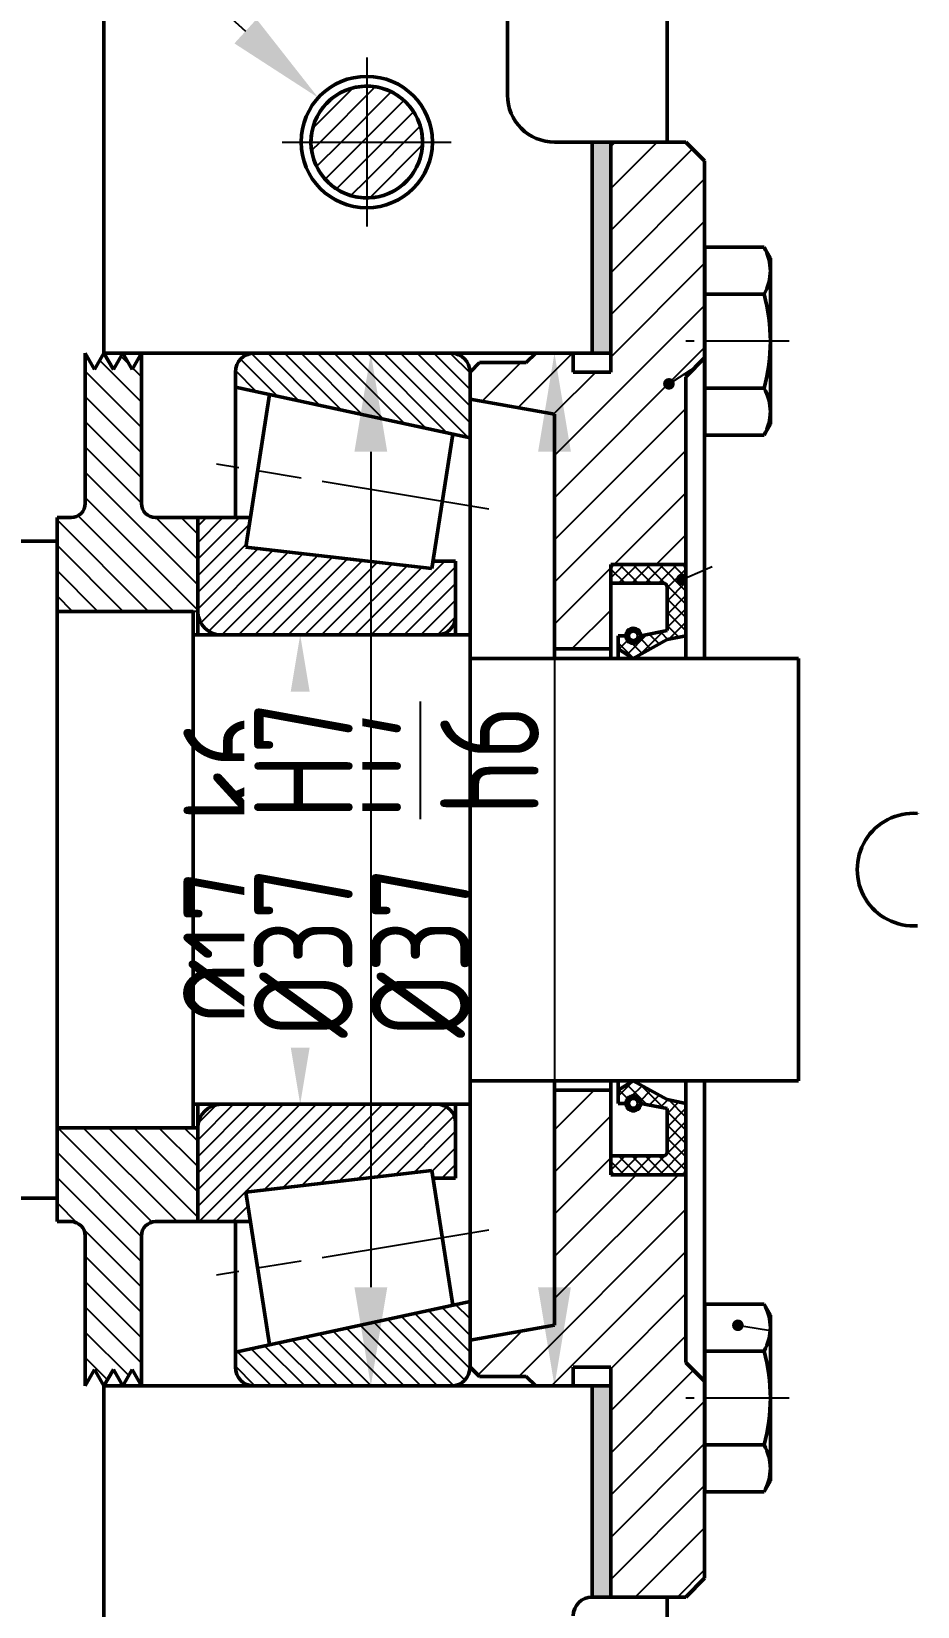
# Model space of a CAD drawing. Header units: millimetres. Extents: x -2161 to -582, y -4625 to -3434.
# Drawn here: x -1822.1 to -1790.6, y -4552.8 to -4496.9 of the extents above; entities that cross this region are included whole.
import ezdxf

# ---------------------------------------------------------------- set-up
doc = ezdxf.new("R2010")
doc.units = ezdxf.units.MM
doc.header["$LTSCALE"] = 0.5
doc.set_wipeout_variables(frame=1)
doc.linetypes.add('AM_ISO08W050', pattern=[18, 12, -1.5, 3, -1.5])
doc.linetypes.add('AM_ISO08W050x2', pattern=[9, 6, -0.75, 1.5, -0.75])
for name, color, linetype, lineweight in [('AM_0', 7, 'Continuous', 50), ('AM_0N', 7, 'Continuous', 50), ('AM_5', 3, 'Continuous', 25), ('AM_7', 4, 'AM_ISO08W050', 25), ('AM_8N', 1, 'Continuous', 25)]:
    doc.layers.add(name, color=color, linetype=linetype, lineweight=lineweight)
doc.styles.add('TCVN', font='tcvn+7284-2003i.ttf', dxfattribs={"width": 0.8, "height": 3.5})
doc.dimstyles.new('MyTemplate$0', dxfattribs={"dimtxt": 3.5, "dimasz": 3.5, "dimexe": 1.5, "dimexo": 0, "dimtad": 1, "dimtoh": 1, "dimdec": 0, "dimzin": 0, "dimtxsty": 'TCVN', "dimcen": 0, "dimclrd": 3, "dimclre": 3, "dimclrt": 1, "dimadec": 0, "dimazin": 0, "dimtfac": 1, "dimtdec": 0, "dimtofl": 0, "dimtmove": 0, "dimatfit": 3, "dimfxl": 1, "dimtfill": 1, "dimtolj": 1, "dimtzin": 0, "dimarcsym": 0})
doc.dimstyles.new('MyTemplate$3', dxfattribs={"dimtxt": 3.5, "dimasz": 3.5, "dimexe": 1.5, "dimexo": 0, "dimtad": 1, "dimtoh": 1, "dimdec": 0, "dimzin": 0, "dimtxsty": 'TCVN', "dimcen": 0, "dimclrd": 3, "dimclre": 3, "dimclrt": 1, "dimadec": 0, "dimazin": 0, "dimtfac": 1, "dimtdec": 0, "dimtofl": 0, "dimtmove": 0, "dimatfit": 3, "dimfxl": 1, "dimtfill": 1, "dimtolj": 1, "dimtzin": 0, "dimarcsym": 0})
pattern_1 = [(45, (-829.42365, -5787.37624), (-0.37417734, 0.37417734), [])]

# ---------------------------------------------------------------- blocks, each defined once
blk = doc.blocks.new('*D19')
at = {"layer": 'AM_5', "color": 3, "lineweight": -2, "transparency": 16777216}
for p, q in [((-1811.532, -4518.292), (-1814.058, -4518.292)), ((-1812.558, -4521.792), (-1812.558, -4531.459)), ((-1811.532, -4534.959), (-1814.058, -4534.959))]:
    blk.add_line(p, q, dxfattribs=at)
at = {"layer": 'AM_5', "color": 3, "transparency": 16777216}
for points in [[(-1813.142, -4521.792), (-1811.975, -4521.792), (-1812.558, -4518.292)], [(-1813.142, -4531.459), (-1811.975, -4531.459), (-1812.558, -4534.959)]]:
    blk.add_solid(points, dxfattribs=at)
at = {"layer": 'Defpoints', "color": 0, "transparency": 16777216}
for p in [(-1811.532, -4518.292), (-1812.558, -4534.959), (-1811.532, -4534.959)]:
    blk.add_point(p, dxfattribs=at)
at = {"layer": 'AM_5', "color": 1, "transparency": 16777216, "insert": (-1814.956, -4526.626), "char_height": 3.5, "attachment_point": 5, "rotation": 90, "style": 'TCVN', "bg_fill": 3, "box_fill_scale": 1.1, "bg_fill_color": 256, "bg_fill_true_color": 13158600, "bg_fill_transparency": 0}
blk.add_mtext('\\A1;%%c17{}{\\C2; k6}', dxfattribs=at)
blk = doc.blocks.new('*D22')
at = {"color": 3, "lineweight": -2, "transparency": 16777216}
for p, q in [((-1803.527, -4508.292), (-1805.027, -4508.292)), ((-1803.527, -4511.792), (-1803.527, -4541.459)), ((-1803.527, -4544.959), (-1805.027, -4544.959))]:
    blk.add_line(p, q, dxfattribs=at)
at = {"color": 3, "transparency": 16777216}
for points in [[(-1804.11, -4511.792), (-1802.944, -4511.792), (-1803.527, -4508.292)], [(-1804.11, -4541.459), (-1802.944, -4541.459), (-1803.527, -4544.959)]]:
    blk.add_solid(points, dxfattribs=at)
at = {"layer": 'Defpoints', "color": 0, "transparency": 16777216}
for p in [(-1803.527, -4508.292), (-1803.527, -4544.959), (-1803.527, -4544.959)]:
    blk.add_point(p, dxfattribs=at)
at = {"color": 1, "transparency": 16777216, "insert": (-1808.28, -4526.626), "char_height": 3.5, "attachment_point": 5, "rotation": 90, "style": 'TCVN', "bg_fill": 3, "box_fill_scale": 1.1, "bg_fill_color": 256, "bg_fill_true_color": 13158600, "bg_fill_transparency": 0}
blk.add_mtext('\\A1;%%c37{}{\\C2; \\SH7/h6;}', dxfattribs=at)
blk = doc.blocks.new('M10_dau_lu_long')
at = {"layer": 'AM_0'}
for p, q in [((3376.73, 3414.67), (3375.57, 3414)), ((3394.41, 3414.67), (3376.73, 3414.67)), ((3394.41, 3414.67), (3376.73, 3414.67)), ((3394.41, 3414.67), (3395.57, 3414)), ((3375.57, 3407.67), (3375.57, 3414)), ((3380.57, 3407.67), (3380.57, 3414)), ((3390.57, 3407.67), (3390.57, 3414)), ((3395.57, 3407.67), (3395.57, 3414)), ((3395.57, 3407.67), (3375.57, 3407.67))]:
    blk.add_line(p, q, dxfattribs=at)
for centre, radius, start, end in [((3378.07, 3409.67), 5, 60, 120), ((3385.57, 3395.67), 19, 74.7385, 105.2615), ((3393.07, 3409.67), 5, 60, 120)]:
    blk.add_arc(centre, radius, start, end, dxfattribs=at)
blk = doc.blocks.new('*D26')
at = {"layer": 'AM_5', "color": 3, "lineweight": -2, "transparency": 16777216}
for p, q in [((-1831.154, -4494.499), (-1817.086, -4494.499)), ((-1817.086, -4494.499), (-1814.502, -4496.859))]:
    blk.add_line(p, q, dxfattribs=at)
at = {"layer": 'AM_5', "color": 3, "transparency": 16777216}
blk.add_solid([(-1814.108, -4496.428), (-1814.895, -4497.29), (-1811.917, -4499.219)], dxfattribs=at)
at = {"layer": 'Defpoints', "color": 0, "transparency": 16777216}
for p in [(-1811.917, -4499.219), (-1808.471, -4502.366)]:
    blk.add_point(p, dxfattribs=at)
at = {"layer": 'AM_5', "color": 1, "transparency": 16777216, "insert": (-1824.432, -4491.534), "char_height": 3.5, "attachment_point": 5, "style": 'TCVN', "bg_fill": 3, "box_fill_scale": 1.1, "bg_fill_color": 256, "bg_fill_true_color": 13158600, "bg_fill_transparency": 0}
blk.add_mtext('\\A1;∅5x6 lỗ', dxfattribs=at)
blk = doc.blocks.new('*D28')
at = {"color": 3, "lineweight": -2, "transparency": 16777216}
for p, q in [((-1808.809, -4508.292), (-1811.549, -4508.292)), ((-1810.049, -4511.792), (-1810.049, -4541.459)), ((-1808.809, -4544.959), (-1811.549, -4544.959))]:
    blk.add_line(p, q, dxfattribs=at)
at = {"color": 3, "transparency": 16777216}
for points in [[(-1810.632, -4511.792), (-1809.466, -4511.792), (-1810.049, -4508.292)], [(-1810.632, -4541.459), (-1809.466, -4541.459), (-1810.049, -4544.959)]]:
    blk.add_solid(points, dxfattribs=at)
at = {"layer": 'Defpoints', "color": 0, "transparency": 16777216}
for p in [(-1808.809, -4508.292), (-1810.049, -4544.959), (-1808.809, -4544.959)]:
    blk.add_point(p, dxfattribs=at)
at = {"color": 1, "transparency": 16777216, "insert": (-1812.446, -4526.626), "char_height": 3.5, "attachment_point": 5, "rotation": 90, "style": 'TCVN', "bg_fill": 3, "box_fill_scale": 1.1, "bg_fill_color": 256, "bg_fill_true_color": 13158600, "bg_fill_transparency": 0}
blk.add_mtext('\\A1;%%c37{}{\\C2; H7}', dxfattribs=at)

msp = doc.modelspace()

# ---------------------------------------------------------------- hatches: boundary and pattern name
at = {"layer": 'AM_0'}
h = msp.add_hatch(color=4, dxfattribs=at)
h.dxf.hatch_style = 1
h.paths.add_polyline_path([(-1801.527, -4508.292), (-1801.527, -4507.959), (-1801.527, -4500.792), (-1802.194, -4500.792), (-1802.194, -4508.292)])
h = msp.add_hatch(color=4, dxfattribs=at)
h.dxf.hatch_style = 1
h.paths.add_polyline_path([(-1801.527, -4552.459), (-1801.527, -4544.959), (-1802.194, -4544.959), (-1802.194, -4552.459)])
at = {"layer": 'AM_5'}
h = msp.add_hatch(color=256, dxfattribs=at)
edge = h.paths.add_edge_path(flags=0)
edge.add_arc((-1799.462, -4509.379), 0.208, -90, 270)
h = msp.add_hatch(color=256, dxfattribs=at)
edge = h.paths.add_edge_path(flags=0)
edge.add_arc((-1798.999, -4516.319), 0.208, -90, 270)
h = msp.add_hatch(color=256, dxfattribs=at)
edge = h.paths.add_edge_path(flags=0)
edge.add_arc((-1797.013, -4542.808), 0.208, -90, 270)
at = {"layer": 'AM_7'}
h = msp.add_hatch(dxfattribs=at)
h.set_pattern_fill('ANSI31', color=256, scale=0.166667)
h.set_pattern_definition(pattern_1)
h.paths.add_polyline_path([(-1810.194, -4502.776), (-1810.194, -4500.792), (-1812.177, -4500.792, 0.414214)])

# ---------------------------------------------------------------- linework, layer by layer
for p, q in [((-1821.194, -4516.626), (-1821.194, -4536.626)), ((-1816.194, -4517.459), (-1821.194, -4517.459)), ((-1816.194, -4517.459), (-1821.194, -4517.459)), ((-1816.194, -4535.792), (-1821.194, -4535.792)), ((-1802.194, -4552.459), (-1802.194, -4544.959)), ((-1802.194, -4544.959), (-1802.194, -4552.459))]:
    msp.add_line(p, q)
at = {"layer": 'AM_0'}
for p, q in [((-1805.194, -4466.015), (-1805.194, -4499.126)), ((-1799.527, -4477.015), (-1799.527, -4500.792)), ((-1819.527, -4480.348), (-1819.527, -4508.292)), ((-1803.527, -4500.792), (-1802.194, -4500.792)), ((-1798.86, -4500.792), (-1802.194, -4500.792)), ((-1802.194, -4508.292), (-1802.194, -4500.792)), ((-1801.527, -4500.792), (-1801.527, -4507.959)), ((-1798.86, -4500.792), (-1798.194, -4501.459)), ((-1798.194, -4501.459), (-1798.194, -4519.126)), ((-1801.527, -4507.959), (-1801.527, -4508.959)), ((-1819.86, -4508.87), (-1820.194, -4508.292)), ((-1820.194, -4508.292), (-1820.194, -4513.626)), ((-1819.527, -4508.292), (-1819.86, -4508.87)), ((-1819.194, -4508.87), (-1819.527, -4508.292)), ((-1818.86, -4508.292), (-1819.194, -4508.87)), ((-1818.527, -4508.87), (-1818.86, -4508.292)), ((-1818.194, -4508.292), (-1818.527, -4508.87)), ((-1818.194, -4508.292), (-1818.194, -4513.626)), ((-1798.194, -4508.459), (-1798.86, -4509.126)), ((-1814.86, -4509.496), (-1814.86, -4508.959)), ((-1798.86, -4509.126), (-1798.86, -4519.126)), ((-1814.86, -4509.496), (-1814.86, -4514.126)), ((-1820.694, -4514.126), (-1821.194, -4514.126)), ((-1821.194, -4514.126), (-1821.194, -4539.126)), ((-1816.194, -4514.126), (-1817.694, -4514.126)), ((-1816.194, -4514.126), (-1814.328, -4514.126)), ((-1816.194, -4514.126), (-1816.194, -4517.459)), ((-1822.86, -4514.959), (-1821.194, -4514.959)), ((-1821.194, -4514.959), (-1821.194, -4526.626)), ((-1816.36, -4517.459), (-1821.194, -4517.459)), ((-1794.86, -4526.626), (-1794.86, -4519.126)), ((-1790.634, -4524.631), (-1790.634, -4524.626)), ((-1821.194, -4538.292), (-1821.194, -4526.626)), ((-1794.86, -4526.626), (-1794.86, -4534.126)), ((-1790.634, -4528.626), (-1790.634, -4528.621)), ((-1798.86, -4534.126), (-1798.86, -4544.126)), ((-1798.194, -4534.126), (-1798.194, -4551.792)), ((-1816.36, -4535.792), (-1821.194, -4535.792)), ((-1816.194, -4535.792), (-1821.194, -4535.792)), ((-1816.194, -4539.126), (-1816.194, -4535.792)), ((-1822.86, -4538.292), (-1821.194, -4538.292)), ((-1820.694, -4539.126), (-1821.194, -4539.126)), ((-1816.194, -4539.126), (-1817.694, -4539.126)), ((-1816.194, -4539.126), (-1814.328, -4539.126)), ((-1814.86, -4543.756), (-1814.86, -4539.126)), ((-1820.194, -4544.959), (-1820.194, -4539.626)), ((-1818.194, -4544.959), (-1818.194, -4539.626)), ((-1814.86, -4543.756), (-1814.86, -4544.292)), ((-1819.86, -4544.382), (-1820.194, -4544.959)), ((-1819.527, -4544.959), (-1819.86, -4544.382)), ((-1819.194, -4544.382), (-1819.527, -4544.959)), ((-1818.86, -4544.959), (-1819.194, -4544.382)), ((-1818.527, -4544.382), (-1818.86, -4544.959)), ((-1818.194, -4544.959), (-1818.527, -4544.382)), ((-1801.527, -4552.459), (-1801.527, -4544.292)), ((-1798.194, -4544.792), (-1798.86, -4544.126)), ((-1819.527, -4544.959), (-1819.527, -4569.626)), ((-1802.194, -4544.959), (-1802.194, -4552.459)), ((-1798.86, -4552.459), (-1798.194, -4551.792)), ((-1802.194, -4552.459), (-1802.194, -4552.459)), ((-1798.86, -4552.459), (-1802.194, -4552.459)), ((-1799.527, -4552.459), (-1799.527, -4564.126))]:
    msp.add_line(p, q, dxfattribs=at)
at = {"layer": 'AM_0', "lineweight": 50}
for p, q in [((-1801.527, -4515.792), (-1801.527, -4519.126)), ((-1801.527, -4515.792), (-1798.86, -4515.792)), ((-1798.86, -4515.792), (-1801.527, -4515.792)), ((-1801.527, -4515.926), (-1801.527, -4516.459)), ((-1801.527, -4515.926), (-1801.527, -4516.459)), ((-1798.86, -4515.792), (-1798.86, -4519.126)), ((-1798.86, -4515.926), (-1798.86, -4516.459)), ((-1799.66, -4516.459), (-1801.527, -4516.459)), ((-1798.86, -4516.459), (-1798.86, -4519.126)), ((-1799.527, -4516.592), (-1799.527, -4518.139)), ((-1799.527, -4518.139), (-1800.46, -4518.326)), ((-1800.994, -4518.326), (-1801.26, -4518.326)), ((-1801.26, -4518.792), (-1801.26, -4518.326)), ((-1799.527, -4518.459), (-1800.727, -4519.126)), ((-1798.86, -4518.326), (-1799.527, -4518.459)), ((-1801.26, -4518.792), (-1801.26, -4519.126)), ((-1800.727, -4519.126), (-1801.26, -4518.792)), ((-1801.527, -4534.126), (-1801.527, -4537.459)), ((-1801.26, -4534.459), (-1801.26, -4534.126)), ((-1800.727, -4534.126), (-1801.26, -4534.459)), ((-1799.527, -4534.792), (-1800.727, -4534.126)), ((-1801.26, -4534.459), (-1801.26, -4534.926)), ((-1800.994, -4534.926), (-1801.26, -4534.926)), ((-1799.527, -4535.112), (-1800.46, -4534.926)), ((-1798.86, -4534.926), (-1799.527, -4534.792)), ((-1799.527, -4536.659), (-1799.527, -4535.112)), ((-1799.66, -4536.792), (-1801.527, -4536.792)), ((-1801.527, -4537.459), (-1798.86, -4537.459))]:
    msp.add_line(p, q, dxfattribs=at)
at = {"layer": 'AM_0', "lineweight": 25}
msp.add_line((-1798.86, -4519.126), (-1801.527, -4519.126), dxfattribs=at)
at = {"layer": 'AM_0'}
msp.add_circle((-1810.194, -4500.792), 2.333, dxfattribs=at)
at = {"layer": 'AM_0', "lineweight": 50}
for centre in [(-1800.727, -4518.326), (-1800.727, -4534.926)]:
    msp.add_circle(centre, 0.173, dxfattribs=at)
at = {"layer": 'AM_0'}
for centre, radius, start, end in [((-1803.527, -4499.126), 1.667, 180, 270), ((-1814.194, -4508.959), 0.667, 90, 180), ((-1820.694, -4513.626), 0.5, 270, 0), ((-1817.694, -4513.626), 0.5, 180, 270), ((-1798.994, -4537.326), 0.133, 270, 0), ((-1820.694, -4539.626), 0.5, 0, 90), ((-1817.694, -4539.626), 0.5, 90, 180), ((-1814.194, -4544.292), 0.667, 180, 270), ((-1802.194, -4553.126), 0.667, 90, 180)]:
    msp.add_arc(centre, radius, start, end, dxfattribs=at)
at = {"layer": 'AM_0', "lineweight": 50}
for centre, radius, start, end in [((-1801.394, -4515.926), 0.133, 90, 180), ((-1798.994, -4515.926), 0.133, 0, 90), ((-1800.727, -4518.326), 0.267, 0, 180), ((-1800.727, -4518.326), 0.267, 180, 0), ((-1800.727, -4534.926), 0.267, 0, 180), ((-1800.727, -4534.926), 0.267, 180, 0), ((-1801.394, -4537.326), 0.133, 180, 270), ((-1798.994, -4537.326), 0.133, 270, 0)]:
    msp.add_arc(centre, radius, start, end, dxfattribs=at)
at = {"layer": 'AM_0N'}
for p, q in [((-1801.527, -4518.326), (-1801.527, -4515.926)), ((-1801.394, -4515.792), (-1798.994, -4515.792)), ((-1801.527, -4518.326), (-1801.527, -4519.126)), ((-1801.527, -4534.926), (-1801.527, -4534.126)), ((-1798.86, -4536.792), (-1798.86, -4534.126)), ((-1801.527, -4534.926), (-1801.527, -4537.326)), ((-1798.86, -4537.326), (-1798.86, -4536.792)), ((-1801.394, -4537.459), (-1798.994, -4537.459))]:
    msp.add_line(p, q, dxfattribs=at)
for centre, start, end in [((-1799.66, -4516.592), 0, 90), ((-1799.66, -4536.659), 270, 0)]:
    msp.add_arc(centre, 0.133, start, end, dxfattribs=at)
at = {"layer": 'AM_5'}
for p, q in [((-1799.286, -4509.267), (-1798.478, -4508.752)), ((-1798.808, -4516.237), (-1797.927, -4515.86)), ((-1796.807, -4542.84), (-1795.86, -4542.987))]:
    msp.add_line(p, q, dxfattribs=at)
at = {"layer": 'AM_7'}
for p, q in [((-1810.194, -4497.792), (-1810.194, -4503.792)), ((-1813.194, -4500.792), (-1807.194, -4500.792))]:
    msp.add_line(p, q, dxfattribs=at)
at = {"layer": 'AM_7', "linetype": 'AM_ISO08W050x2'}
for p, q in [((-1795.194, -4507.862), (-1798.86, -4507.862)), ((-1795.194, -4545.39), (-1798.86, -4545.39))]:
    msp.add_line(p, q, dxfattribs=at)
at = {"layer": 'AM_8N'}
for p, q in [((-1801.056, -4515.792), (-1801.527, -4516.264)), ((-1801.527, -4515.954), (-1801.022, -4516.459)), ((-1800.584, -4515.792), (-1801.251, -4516.459)), ((-1801.217, -4515.792), (-1800.551, -4516.459)), ((-1800.113, -4515.792), (-1800.779, -4516.459)), ((-1800.746, -4515.792), (-1800.079, -4516.459)), ((-1799.641, -4515.792), (-1800.308, -4516.459)), ((-1800.275, -4515.792), (-1799.584, -4516.483)), ((-1799.17, -4515.792), (-1799.837, -4516.459)), ((-1799.803, -4515.792), (-1798.86, -4516.735)), ((-1798.86, -4515.954), (-1799.527, -4516.621)), ((-1799.332, -4515.792), (-1798.86, -4516.264)), ((-1801.527, -4516.425), (-1801.494, -4516.459)), ((-1799.551, -4516.516), (-1798.86, -4517.207)), ((-1798.86, -4516.425), (-1799.527, -4517.092)), ((-1798.86, -4516.897), (-1799.527, -4517.564)), ((-1799.527, -4517.011), (-1798.86, -4517.678)), ((-1798.86, -4517.368), (-1799.527, -4518.035)), ((-1799.527, -4517.483), (-1798.86, -4518.149)), ((-1799.657, -4518.165), (-1800.481, -4518.989)), ((-1799.766, -4518.187), (-1799.499, -4518.453)), ((-1799.527, -4517.954), (-1799.106, -4518.375)), ((-1798.86, -4517.84), (-1799.468, -4518.447)), ((-1801.527, -4518.311), (-1801.509, -4518.329)), ((-1801.232, -4518.326), (-1801.26, -4518.354)), ((-1801.26, -4518.578), (-1800.718, -4519.12)), ((-1800.932, -4518.497), (-1801.24, -4518.805)), ((-1801.041, -4518.326), (-1800.988, -4518.378)), ((-1800.246, -4518.283), (-1800.95, -4518.986)), ((-1800.78, -4518.587), (-1800.415, -4518.952)), ((-1800.477, -4518.418), (-1800.112, -4518.784)), ((-1800.159, -4518.265), (-1799.809, -4518.615)), ((-1801.26, -4534.674), (-1800.718, -4534.131)), ((-1800.246, -4534.968), (-1800.95, -4534.265)), ((-1800.78, -4534.664), (-1800.415, -4534.299)), ((-1799.657, -4535.086), (-1800.481, -4534.262)), ((-1801.232, -4534.926), (-1801.26, -4534.897)), ((-1800.932, -4534.755), (-1801.24, -4534.446)), ((-1801.041, -4534.926), (-1800.988, -4534.873)), ((-1800.477, -4534.833), (-1800.112, -4534.468)), ((-1800.159, -4534.986), (-1799.809, -4534.636)), ((-1799.766, -4535.065), (-1799.499, -4534.798)), ((-1799.527, -4535.297), (-1799.106, -4534.876)), ((-1798.86, -4535.412), (-1799.468, -4534.804)), ((-1799.527, -4535.769), (-1798.86, -4535.102)), ((-1798.86, -4535.883), (-1799.527, -4535.216)), ((-1799.551, -4536.736), (-1798.86, -4536.045)), ((-1799.527, -4536.24), (-1798.86, -4535.573)), ((-1798.86, -4536.354), (-1799.527, -4535.688)), ((-1799.803, -4537.459), (-1798.86, -4536.516)), ((-1798.86, -4536.826), (-1799.527, -4536.159)), ((-1798.86, -4537.297), (-1799.527, -4536.631)), ((-1801.527, -4537.297), (-1801.022, -4536.792)), ((-1801.527, -4536.826), (-1801.494, -4536.792)), ((-1801.056, -4537.459), (-1801.527, -4536.988)), ((-1800.584, -4537.459), (-1801.251, -4536.792)), ((-1801.217, -4537.459), (-1800.551, -4536.792)), ((-1800.113, -4537.459), (-1800.779, -4536.792)), ((-1800.746, -4537.459), (-1800.079, -4536.792)), ((-1799.641, -4537.459), (-1800.308, -4536.792)), ((-1800.275, -4537.459), (-1799.584, -4536.768)), ((-1799.17, -4537.459), (-1799.837, -4536.792)), ((-1799.332, -4537.459), (-1798.86, -4536.988))]:
    msp.add_line(p, q, dxfattribs=at)

# ---------------------------------------------------------------- block references
at = {"layer": 'AM_0', "lineweight": 50, "xscale": -0.3333333333333333, "yscale": 0.3333333333333333, "zscale": 0.3333333333333333, "rotation": 270}
msp.add_blockref('M10_dau_lu_long', (-2934.082, -5636.387), dxfattribs=at)
at = {"layer": 'AM_0', "xscale": 0.3333333333333333, "yscale": 0.3333333333333333, "zscale": 0.3333333333333333, "rotation": 270}
msp.add_blockref('M10_dau_lu_long', (-2934.082, -3416.865), dxfattribs=at)

# ---------------------------------------------------------------- dimensions: what is measured, and where the dimension line sits
at = {"layer": 'AM_5'}
dim = msp.add_linear_dim(base=(-1812.558, -4534.959), p1=(-1811.532, -4518.292), p2=(-1811.532, -4534.959), angle=270, text='%%c<>{}{\\C2; k6}', dimstyle='MyTemplate$0', override={"dimtdec": 3}, dxfattribs=at)
dim.commit()
dim.dimension.update_dxf_attribs({"geometry": '*D19', "text_midpoint": (-1812.558, -4526.626), "dimtype": 160})

# ---------------------------------------------------------------- wipeouts: each hides what was drawn before it
for points in [[(-1800.405, -4524.066), (-1803.312, -4524.118), (-1803.359, -4529.512), (-1800.178, -4529.521), (-1800.413, -4526.6)], [(-1792.601, -4524.145), (-1794.225, -4524.167), (-1794.272, -4529.561), (-1792.679, -4529.564), (-1792.994, -4526.626)]]:
    msp.add_wipeout(points).dxf.layer = 'AM_0'

# ---------------------------------------------------------------- next in the draw order: hatches: boundary and pattern name
at = {"layer": 'AM_7', "lineweight": 25}
h = msp.add_hatch(dxfattribs=at)
h.set_pattern_fill('ANSI31', color=256, scale=0.2, angle=-90)
h.set_pattern_definition([(315, (-2670.39674, -4211.00866), (0.4490128, 0.4490128), [])])
h.paths.add_polyline_path([(-1821.194, -4535.792), (-1821.194, -4539.126), (-1820.694, -4539.126, -0.414214), (-1820.194, -4539.626), (-1820.194, -4544.959), (-1819.86, -4544.382), (-1819.527, -4544.959), (-1819.194, -4544.382), (-1818.86, -4544.959), (-1818.527, -4544.382), (-1818.194, -4544.959), (-1818.194, -4539.626, -0.414214), (-1817.694, -4539.126), (-1816.194, -4539.126), (-1816.194, -4535.792)])
h.paths.add_polyline_path([(-1816.194, -4517.459), (-1816.194, -4514.126), (-1817.694, -4514.126, -0.414214), (-1818.194, -4513.626), (-1818.194, -4508.292), (-1818.527, -4508.87), (-1818.86, -4508.292), (-1819.194, -4508.87), (-1819.527, -4508.292), (-1819.86, -4508.87), (-1820.194, -4508.292), (-1820.194, -4513.626, -0.414214), (-1820.694, -4514.126), (-1821.194, -4514.126), (-1821.194, -4517.459)])

# ---------------------------------------------------------------- next in the draw order: linework, layer by layer
msp.add_line((-1816.194, -4534.959), (-1816.194, -4539.126))
at = {"layer": 'AM_0'}
for p, q in [((-1816.36, -4526.626), (-1816.36, -4517.459)), ((-1816.194, -4517.459), (-1816.194, -4518.292)), ((-1816.36, -4526.626), (-1816.36, -4535.792)), ((-1816.194, -4535.792), (-1816.194, -4534.959))]:
    msp.add_line(p, q, dxfattribs=at)
for centre, radius, start, end in [((-1815.36, -4517.459), 0.833, 180, 270), ((-1790.774, -4526.626), 2, 85.9733, 274.0267), ((-1815.36, -4535.792), 0.833, 90, 180)]:
    msp.add_arc(centre, radius, start, end, dxfattribs=at)

# ---------------------------------------------------------------- next in the draw order: dimensions: what is measured, and where the dimension line sits
dim = msp.add_linear_dim(base=(-1803.527, -4544.959), p1=(-1803.527, -4508.292), p2=(-1803.527, -4544.959), angle=270, text='%%c<>{}{\\C2; \\SH7/h6;}', dimstyle='MyTemplate$0', override={"dimtdec": 3})
dim.commit()
dim.dimension.update_dxf_attribs({"geometry": '*D22', "text_midpoint": (-1808.28, -4526.626)})

# ---------------------------------------------------------------- next in the draw order: hatches: boundary and pattern name
h = msp.add_hatch()
h.set_pattern_fill('ANSI31', color=1, scale=3.333333, angle=-90)
h.set_pattern_definition([(315, (-828.1204, -7201.5431), (0.294627825, 0.294627825), [])])
h.paths.add_polyline_path([(-1814.194, -4508.292, 0.414214), (-1814.86, -4508.959), (-1814.86, -4509.496), (-1806.527, -4511.292), (-1806.527, -4508.959, 0.414214), (-1807.194, -4508.292)])
h.paths.add_polyline_path([(-1814.86, -4543.756), (-1814.86, -4544.292, 0.414214), (-1814.194, -4544.959), (-1807.194, -4544.959, 0.414214), (-1806.527, -4544.292), (-1806.527, -4541.959)])
h = msp.add_hatch()
h.set_pattern_fill('ANSI31', color=1, scale=3.333333)
h.set_pattern_definition([(45, (-828.1204, -7201.5431), (-0.294627825, 0.294627825), [])])
h.paths.add_polyline_path([(-1814.492, -4515.176), (-1814.328, -4514.126), (-1816.194, -4514.126), (-1816.194, -4517.459, 0.414214), (-1815.36, -4518.292), (-1807.705, -4518.292, 0.414214), (-1807.038, -4517.626), (-1807.038, -4515.672), (-1807.843, -4515.672), (-1807.885, -4515.94)])
h.paths.add_polyline_path([(-1815.36, -4534.959, 0.414214), (-1816.194, -4535.792), (-1816.194, -4539.126), (-1814.328, -4539.126), (-1814.492, -4538.075), (-1807.885, -4537.311), (-1807.843, -4537.579), (-1807.038, -4537.579), (-1807.038, -4535.626, 0.414214), (-1807.705, -4534.959)])
at = {"layer": 'AM_7'}
h = msp.add_hatch(dxfattribs=at)
h.set_pattern_fill('ANSI31', color=256, scale=0.166667)
h.set_pattern_definition(pattern_1)
h.paths.add_polyline_path([(-1808.727, -4467.681), (-1810.194, -4467.681), (-1810.194, -4469.148, 0.414214)])
h.paths.add_polyline_path([(-1810.194, -4469.148), (-1810.194, -4467.681), (-1811.66, -4467.681, 0.414214)])
h.paths.add_polyline_path([(-1810.194, -4467.681), (-1810.194, -4466.215, 0.414214), (-1811.66, -4467.681)])
h.paths.add_polyline_path([(-1808.727, -4467.681, 0.414214), (-1810.194, -4466.215), (-1810.194, -4467.681)])
h.paths.add_polyline_path([(-1850.06, -4610.376), (-1851.527, -4610.376), (-1851.527, -4611.842, 0.414214)])
h.paths.add_polyline_path([(-1851.527, -4611.842), (-1851.527, -4610.376), (-1852.994, -4610.376, 0.414214)])
h.paths.add_polyline_path([(-1851.527, -4610.376), (-1851.527, -4608.909, 0.414214), (-1852.994, -4610.376)])
h.paths.add_polyline_path([(-1850.06, -4610.376, 0.414214), (-1851.527, -4608.909), (-1851.527, -4610.376)])
at = {"layer": 'AM_7', "lineweight": 25}
h = msp.add_hatch(dxfattribs=at)
h.set_pattern_fill('ANSI31', color=256, scale=0.333333)
h.set_pattern_definition([(45, (-829.4237, -5787.3762), (-0.7483547, 0.7483547), [])])
h.paths.add_polyline_path([(-1803.527, -4518.792), (-1801.527, -4518.792), (-1801.527, -4515.792), (-1798.86, -4515.792), (-1798.86, -4509.126), (-1798.194, -4508.459), (-1798.194, -4501.459), (-1798.86, -4500.792), (-1801.527, -4500.792), (-1801.527, -4507.959), (-1801.527, -4508.959), (-1802.86, -4508.959), (-1802.86, -4508.292), (-1804.194, -4508.292), (-1804.527, -4508.626), (-1806.194, -4508.626), (-1806.527, -4508.959), (-1806.527, -4509.921), (-1803.527, -4510.45)])
h.paths.add_polyline_path([(-1798.86, -4537.459), (-1801.527, -4537.459), (-1801.527, -4534.459), (-1803.527, -4534.459), (-1803.527, -4542.801), (-1806.527, -4543.33), (-1806.527, -4544.292), (-1806.194, -4544.626), (-1804.527, -4544.626), (-1804.194, -4544.959), (-1802.86, -4544.959), (-1802.86, -4544.292), (-1801.527, -4544.292), (-1801.527, -4552.459), (-1798.86, -4552.459), (-1798.194, -4551.792), (-1798.194, -4544.792), (-1798.86, -4544.126)])

# ---------------------------------------------------------------- next in the draw order: linework, layer by layer
for p, q in [((-1806.527, -4508.959), (-1806.527, -4509.921)), ((-1806.527, -4508.959), (-1806.527, -4509.921)), ((-1802.86, -4519.126), (-1803.527, -4519.126)), ((-1798.194, -4519.126), (-1803.527, -4519.126)), ((-1802.86, -4519.126), (-1803.527, -4519.126)), ((-1798.194, -4534.126), (-1804.86, -4534.126)), ((-1798.194, -4534.126), (-1803.527, -4534.126)), ((-1802.86, -4534.126), (-1803.527, -4534.126)), ((-1798.194, -4534.126), (-1803.527, -4534.126)), ((-1806.527, -4544.292), (-1806.527, -4543.33))]:
    msp.add_line(p, q)
at = {"layer": 'AM_0'}
for p, q in [((-1819.527, -4508.292), (-1802.86, -4508.292)), ((-1814.194, -4508.292), (-1807.194, -4508.292)), ((-1806.194, -4508.626), (-1806.527, -4508.959)), ((-1804.527, -4508.626), (-1806.194, -4508.626)), ((-1804.194, -4508.292), (-1804.527, -4508.626)), ((-1802.86, -4508.959), (-1802.86, -4508.292)), ((-1802.194, -4508.292), (-1802.86, -4508.292)), ((-1802.86, -4508.292), (-1801.527, -4508.292)), ((-1806.527, -4508.959), (-1806.527, -4511.292)), ((-1801.527, -4508.959), (-1802.86, -4508.959)), ((-1806.527, -4511.292), (-1814.86, -4509.496)), ((-1814.492, -4515.176), (-1813.647, -4509.757)), ((-1806.527, -4509.921), (-1803.527, -4510.45)), ((-1803.527, -4519.126), (-1803.527, -4510.45)), ((-1807.139, -4511.16), (-1807.885, -4515.94)), ((-1806.527, -4511.292), (-1806.527, -4518.292)), ((-1807.885, -4515.94), (-1814.492, -4515.176)), ((-1807.843, -4515.672), (-1807.038, -4515.672)), ((-1807.038, -4517.626), (-1807.038, -4515.672)), ((-1807.038, -4517.626), (-1807.038, -4518.292)), ((-1806.527, -4518.292), (-1816.194, -4518.292)), ((-1806.527, -4518.292), (-1816.194, -4518.292)), ((-1815.36, -4518.292), (-1807.705, -4518.292)), ((-1806.527, -4518.292), (-1806.527, -4534.959)), ((-1806.527, -4518.292), (-1806.527, -4534.959)), ((-1806.527, -4518.292), (-1806.527, -4534.959)), ((-1794.86, -4519.126), (-1806.527, -4519.126)), ((-1801.527, -4518.792), (-1803.527, -4518.792)), ((-1794.86, -4534.126), (-1806.527, -4534.126)), ((-1803.527, -4542.801), (-1803.527, -4534.126)), ((-1806.527, -4534.959), (-1816.194, -4534.959)), ((-1806.527, -4534.959), (-1816.194, -4534.959)), ((-1815.36, -4534.959), (-1807.705, -4534.959)), ((-1807.038, -4535.626), (-1807.038, -4534.959)), ((-1806.527, -4541.959), (-1806.527, -4534.959)), ((-1801.527, -4534.459), (-1803.527, -4534.459)), ((-1807.038, -4535.626), (-1807.038, -4537.579)), ((-1807.885, -4537.311), (-1814.492, -4538.075)), ((-1807.139, -4542.091), (-1807.885, -4537.311)), ((-1807.843, -4537.579), (-1807.038, -4537.579)), ((-1814.492, -4538.075), (-1813.647, -4543.494)), ((-1806.527, -4541.959), (-1814.86, -4543.756)), ((-1806.527, -4544.292), (-1806.527, -4541.959)), ((-1806.527, -4543.33), (-1803.527, -4542.801)), ((-1806.194, -4544.626), (-1806.527, -4544.292)), ((-1801.527, -4544.292), (-1802.86, -4544.292)), ((-1802.86, -4544.292), (-1802.86, -4544.959)), ((-1819.527, -4544.959), (-1802.194, -4544.959)), ((-1814.194, -4544.959), (-1807.194, -4544.959)), ((-1804.527, -4544.626), (-1806.194, -4544.626)), ((-1804.194, -4544.959), (-1804.527, -4544.626)), ((-1801.527, -4544.959), (-1804.194, -4544.959))]:
    msp.add_line(p, q, dxfattribs=at)
at = {"layer": 'AM_0', "lineweight": 25}
msp.add_line((-1802.86, -4508.292), (-1804.194, -4508.292), dxfattribs=at)
at = {"layer": 'AM_0'}
for points in [[(-1806.527, -4526.626), (-1806.527, -4518.292), (-1816.36, -4518.292), (-1816.36, -4526.626)], [(-1806.527, -4526.626), (-1806.527, -4534.959), (-1816.36, -4534.959), (-1816.36, -4526.626)]]:
    msp.add_lwpolyline(points, dxfattribs=at)
for centre, start, end in [((-1807.194, -4508.959), 0, 90), ((-1807.705, -4517.626), 270, 0), ((-1807.705, -4535.626), 0, 90), ((-1807.194, -4544.292), 270, 0)]:
    msp.add_arc(centre, 0.667, start, end, dxfattribs=at)
at = {"layer": 'AM_7', "lineweight": 25}
msp.add_line((-1805.86, -4513.823), (-1815.527, -4512.226), dxfattribs=at)

# ---------------------------------------------------------------- next in the draw order: dimensions: what is measured, and where the dimension line sits
dim = msp.add_linear_dim(base=(-1810.049, -4544.959), p1=(-1808.809, -4508.292), p2=(-1808.809, -4544.959), angle=270, text='%%c<>{}{\\C2; H7}', dimstyle='MyTemplate$0', override={"dimtdec": 3})
dim.commit()
dim.dimension.update_dxf_attribs({"geometry": '*D28', "text_midpoint": (-1810.049, -4526.626), "dimtype": 160})
at = {"layer": 'AM_5'}
dim = msp.add_diameter_dim_2p(p1=(-1808.471, -4502.366), p2=(-1811.917, -4499.219), dimstyle='MyTemplate$3', override={"dimpost": 'x6 lỗ'}, dxfattribs=at)
dim.commit()
dim.dimension.update_dxf_attribs({"geometry": '*D26', "text_midpoint": (-1824.432, -4491.534)})

# ---------------------------------------------------------------- next in the draw order: hatches: boundary and pattern name
at = {"layer": 'AM_7'}
h = msp.add_hatch(dxfattribs=at)
h.set_pattern_fill('ANSI31', color=256, scale=0.166667)
h.set_pattern_definition(pattern_1)
h.paths.add_polyline_path([(-1808.21, -4500.792), (-1810.194, -4500.792), (-1810.194, -4502.776, 0.414214)])
h.paths.add_polyline_path([(-1810.194, -4500.792), (-1810.194, -4498.809, 0.414214), (-1812.177, -4500.792)])
h.paths.add_polyline_path([(-1808.21, -4500.792, 0.414214), (-1810.194, -4498.809), (-1810.194, -4500.792)])

# ---------------------------------------------------------------- next in the draw order: linework, layer by layer
at = {"layer": 'AM_0'}
msp.add_circle((-1810.194, -4500.792), 1.983, dxfattribs=at)
msp.add_arc((-1810.194, -4500.792), 1.983, 260.6655, 260, dxfattribs=at)
at = {"layer": 'AM_7', "lineweight": 25}
msp.add_line((-1805.86, -4539.428), (-1815.527, -4541.025), dxfattribs=at)

doc.saveas('drawing.dxf')
